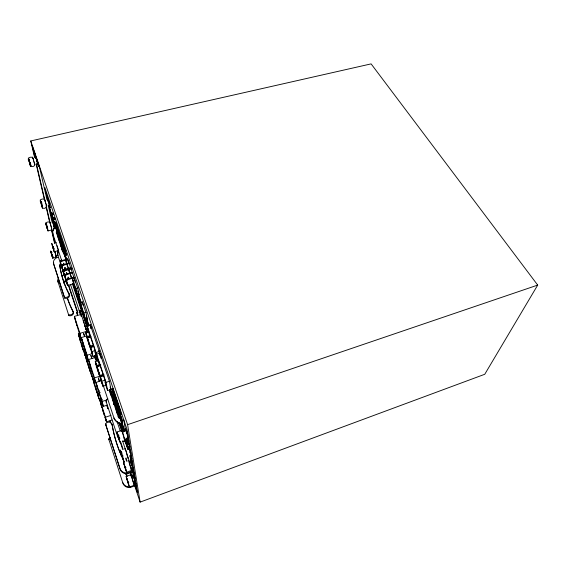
<?xml version="1.0" encoding="UTF-8"?>
<svg xmlns="http://www.w3.org/2000/svg" width="566" height="566" viewBox="0 0 566 566"><rect width="100%" height="100%" fill="white"/><g stroke="black" fill="none" stroke-linecap="round" stroke-linejoin="round"><path stroke-width="0.85" d="M33.571 160.419C34.448 154.914 25.399 157.129 29.149 161.522M120.339 414.807L112.691 392.408L111.962 388.785L119.391 410.492L120.339 414.807L121.145 414.538L120.204 410.223L112.783 388.524L113.221 391.17L112.429 391.431M31.187 165.541L30.5 165.704L30.309 164.678M34.285 162.994C37.264 166.588 29.199 168.491 30.132 163.963M121.145 414.538L120.848 413.987M119.32 439.011A10.613 9.466 -19.8 0 1 117.53 436.379L106.224 401.924L106.458 400.091L107.816 398.627M106.458 400.091L106.344 402.497L106.167 401.471M32.453 157.065L32.672 158.395M32.708 158.119L33.097 158.919M34.632 164.727L34.462 163.701M45.216 201.602C46.044 197.187 37.915 198.921 40.816 202.444M69.455 271.892L69.851 272.826M44.318 198.963L44.353 199.473M45.719 203.272C49.702 207.772 41.325 211.203 41.863 205.147M44.558 199.954L45.464 202.409M47.763 199.473C48.117 198.687 50.643 208.882 48.966 203.93M50.523 224.461C51.06 219.806 43.094 222.24 46.44 225.898M49.61 221.936L49.794 222.877M51.004 226.075L51.945 229.909L48.018 230.928L46.808 226.089M123.777 435.806L121.817 430.365L116.957 432.021L118.506 438.141M121.817 430.365L121.817 430.896M122.1 431.533L124.881 440.596L124.463 439.732M34.568 157.306L30.762 140.955L371.112 63.88L537.7 285.094L484.751 374.282L140.113 502.12L134.574 485.373M51.485 251.559L50.869 251.743L50.997 252.365M52.949 247.116L52.263 245.099L54.166 251.743L53.31 248.389M54.166 251.743L58.376 250.611L58.248 249.648M52.327 256.9L52.532 257.424L53.126 257.261M51.952 255.754L52.758 258.202L52.298 256.242M52.758 258.202L56.338 257.212L55.857 255.28M125.235 468.315L125.893 470.07L124.124 464.141L126.536 472.207L131.545 470.41L128.425 460.257L128.404 460.696M122.822 482.685A7.478 6.842 -28.5 0 0 129.925 486.831L135.069 484.956L135.189 485.685L130.06 487.552A7.464 6.827 -28.7 0 1 122.964 483.414L108.729 439.004A3.467 3.071 -22.7 0 1 110.172 437.631M135.706 478.603L135.175 478.794L131.602 468.054M127.69 480.661L129.19 486.279L126.126 476.459L130.937 474.725L133.951 484.546L133.449 483.59M105.545 423.998L120.049 468.754A7.74 7.025 -25.7 0 0 127.407 473.02L132.748 471.103L132.876 471.888L127.548 473.799A7.726 7.018 -25.9 0 1 120.204 469.547L105.545 423.998A3.587 3.148 -20.8 0 1 109.075 422.123A3.587 3.148 -20.8 0 1 112.04 424.238A153.138 137.694 9.6 0 0 124.499 462.118M122.426 457.42L123.303 459.854L122.44 456.274L123.218 455.998M122.589 458.092L121.237 453.607L122.008 453.338L121.761 452.439M121.831 455.602L122.603 455.326M125.631 439.067L127.973 447.586L125.461 440.461L126.734 440.015M125.97 441.982L127.251 441.544M126.069 442.534L127.343 442.088M119.313 437.652L118.506 437.928L119.292 440.518M119.376 440.497L119.695 441.176L119.108 438.459L119.921 438.176M118.181 436.881L117.884 435.848L118.69 435.572M119.292 436.082L118.478 436.358L116.957 432.021M140.113 502.12L127.605 424.67L537.7 285.094M122.61 431.95L121.534 428.384L122.801 427.953M121.973 429.7L123.239 429.261M122.107 430.45L123.367 430.018M119.681 423.474L120.516 425.972L120.416 425.406L121.676 424.981M130.937 474.725L130.909 475.107M105.276 416.696L106.019 420.255L104.929 416.901L105.043 417.439L106.472 421.833L111.969 419.986M126.126 476.459L127.675 480.951M106.472 421.833L105.502 417.199L110.964 415.366M119.9 412.31L120.714 412.034M119.391 410.492L120.204 410.223M101.781 401.924L101.661 401.344L103.253 406.416L107.321 405.072M99.892 400.155L101.852 407.626L99.439 398.577L101.003 398.061M97.791 393.71L98.583 397.382L97.529 394.148L97.649 394.707L99.029 398.938L101.342 398.181M102.404 399.292L101.123 399.709L101.25 400.289L98.909 392.924L100.182 392.514M103.253 406.416L102.213 401.443L107.066 399.844L107.016 399.278M105.686 384.845L107.611 390.582L110.929 389.507L109.408 381.258L99.892 353.149L96.574 354.182L97.939 360.995M112.224 389.337L113.023 389.075M99.029 398.938L97.996 394.148L99.531 393.646M99.651 390.894L98.378 391.304L98.505 391.898L95.987 382.411L101.668 380.585M111.962 388.849L112.754 388.587M107.611 390.582L106.019 382.347L109.408 381.258M102.927 386.238L105.998 385.248L105.014 380.154L98.35 360.266L95.279 361.228L96.354 366.435L102.927 386.238L100.465 376.822L103.564 375.831M101.908 381.159L105.014 380.154M92.598 377.763L94.572 385.248L92.152 376.206L93.694 375.711M104.179 374.947L100.168 376.256L100.005 375.442L103.104 374.459M94.197 378.696L94.062 378.095L95.604 383.019L94.508 377.89L100.083 376.107M103.762 375.244L99.793 376.51L99.064 372.916M86.697 354.167L85.176 354.634L86.301 359.672L87.603 363.669L85.622 356.177L91.904 376.899L90.822 371.961L92.357 371.473M100.203 365.806L97.126 366.775L99.071 374.275L95.725 362.856L96.857 366.266L96.694 365.473L99.772 364.504M96.446 366.365L100.84 365.013M93.149 356.771L96.163 355.837L95.095 350.566L88.749 331.634L85.749 332.532L86.888 337.916L93.149 356.771L90.68 347.382L93.715 346.449M90.907 368.438L91.041 369.039L88.515 359.573L95.59 357.365L95.053 355.575L97.005 361.61M92.053 351.507L95.095 350.566M86.874 335.893L81.362 337.555L82.565 342.946L83.895 347.015L81.822 339.161L88.303 360.5L87.143 355.222L92.725 353.488M95.498 354.387L97.72 361.03L96.008 352.491L99.319 351.458L90.263 324.707L87.015 325.676M93.468 346.434L90.15 347.453L89.364 343.732L90.418 346.916L93.772 345.883M83.619 350.184L84.928 355.582L83.789 350.524L85.466 350.007M90.418 346.916L90.242 346.074L93.277 345.14M90.518 336.904L87.504 337.817L89.456 345.31L86.188 334.152L87.263 337.4L90.595 336.388M86.959 337.775L91.076 336.529M87.263 337.4L87.093 336.579L90.1 335.666M78.794 335.348L80.782 342.833L78.356 333.834L86.938 331.266L87.369 332.468M82.678 301.954L80.28 302.654L81.723 309.475L85.162 319.719L87.546 319.012M76.778 325.181L76.919 325.811L74.394 316.394L81.242 314.378L87.228 332.645M80.924 316.175L81.589 315.977L79.94 310.295L79.282 310.486L79.7 312.22M79.282 310.486L80.068 312.849L80.726 312.658L80.025 310.557M85.162 319.719L83.747 312.963L86.166 312.255M77.648 296.223L80.896 307.26L78.992 301.904L80.146 301.572M79.537 303.772L80.69 303.433L80.556 302.782M78.2 299.223L76.87 295.813L78.016 295.48M78.992 301.904L78.455 299.973L79.608 299.64M131.517 476.791L131.991 477.853M76.87 295.813L75.787 292.035L76.934 291.709M76.325 293.959L77.478 293.634M74.811 277.963L72.462 278.621L73.969 285.589L77.266 295.402L79.601 294.73M73.396 283.559L75.54 291.292L74.096 287.302L75.236 286.976M77.266 295.402L75.787 288.497L78.158 287.818M66.045 280.786L67.602 285.512L73.502 283.842M74.096 287.302L73.509 285.236L74.648 284.91M67.602 285.512L66.448 279.215L67.007 279.052L67.255 279.88L74.004 277.772L67.616 258.853L68.337 262.192M67.255 279.88L67.05 279.257L67.566 278.897L73.969 277.107M64.503 276.116L67.262 284.288L66.286 280.007L67.213 279.675M61.673 275.607L64.623 274.786M65.911 280.191L64.878 274.475L72.37 272.395M72.582 273.003L65.083 275.09L65.246 275.798L64.722 275.274M71.896 268.751L64.333 271.057L64.022 270.039L63.463 270.194L63.576 271.807L63.378 271.199L64.291 270.852L64.085 270.244L63.526 270.399M71.38 268.008L64.574 269.89L64.135 270.449M62.904 271.277L64.432 275.918L63.109 270.385L63.258 269.586L63.817 269.43L64.022 270.039M71.45 268.213L64.064 270.244L63.817 269.43M63.625 270.902L63.109 270.385M62.479 265.383L62.274 264.782L61.722 264.93L62.522 265.588L69.363 263.494M62.564 270.067L61.722 264.93M61.574 265.73L62.083 266.246L61.92 265.539M63.866 269.635L70.729 267.527M60.562 261.641L60.442 262.327L60.392 260.926L67.637 258.952M60.59 261.527L67.128 259.744M62.274 264.782L69.158 262.893M58.213 257.318L56.692 257.735A6.53 4.974 -11.1 0 0 53.508 263.31L64.701 298.14A3.212 2.519 -12.6 0 0 68.26 297.666A3.212 2.519 -12.6 0 0 69.377 294.872L69.151 293.888A134.574 105.283 0 0 1 59.692 265.136A11.03 8.469 -10.6 0 1 60.824 262.829M65.939 250.441L64.757 250.759L65.493 254.113L66.668 253.794M52.553 257.403L53.119 257.028M50.905 251.962L51.499 251.806M55.949 223.464L54.562 223.825L55.171 226.499L56.013 229.011L57.392 228.65M55.319 223.74L56.013 223.563L56.706 225.707L56.013 225.884L55.39 224.037M54.697 224.221L56.013 223.563M55.319 226.06L57.484 225.509M46.907 227.532L47.148 228.31L47.799 228.14M41.806 202.451L41.127 202.621L40.236 199.982M41.934 203.909L41.261 204.078L40.908 202.975M42.309 204.121L41.622 204.291L41.042 202.196M42.429 205.564L41.757 205.734L42.386 207.489L42.238 206.604M30.437 165.222L31.13 165.06M28.753 159.994L28.625 159.442L29.319 159.279M61.729 260.296L61.892 261.004L61.538 259.964L61.991 260.601M37.632 163.553C38.446 164.381 35.12 153.966 36.266 158.989M28.3 158.034L29.411 161.388M30.5 165.704L30.118 164.756M30.762 166.616L29.899 164.069M128.185 437.992L125.907 430.167L126.211 431.964M114.021 395.181L113.603 394.53L114.261 398.16L117.233 406.954L115.853 400.891M114.183 395.839L113.844 395.301L114.41 398.443M131.107 455.672L128.928 448.187L129.02 449.093M46.377 206.321L45.952 204.121M46.716 207.354L46.179 206.024M66.569 281.606L57.732 255.075A9.162 6.948 -10.2 0 1 58.418 251.028M42.641 208.38L41.509 204.934M131.475 470.438L131.036 469.483M45.712 222.863L46.582 225.48M48.018 230.928L46.617 226.655M56.303 257.24L55.815 255.924M50.89 251.714L51.273 252.74M124.223 438.827L124.555 439.499L123.982 436.775M125.645 450.126L125.327 449.446L125.319 449.8M127.541 457.328L127.951 458.212L126.112 451.208M68.295 277.623L68.436 278.585M122.681 458.106L122.992 458.8L122.688 457.172M56.098 242.453L56.296 242.956M127.718 436.839L127.98 437.525M46.179 224.242L45.959 223.726L46.242 225.155M55.871 255.945L56.084 256.462L55.992 255.825M132.104 466.61C133.548 470.098 130.704 460.271 130.852 462.436M125.9 450.805L125.008 448.399L125.15 449.553M129.31 462.931L129.734 464.127M117.855 434.476L117.289 433.117L117.884 435.848M134.482 480.81C135.882 484.284 133.159 474.824 133.272 476.784M121.237 452.432L120.678 451.067L120.799 451.965M67.156 265.787L67.396 266.36L67.319 265.765M54.506 227.737L54.095 226.513M65.203 268.312L65.012 267.845L65.161 268.659M68.387 277.878L68.083 277L68.26 277.864M28.944 159.888L28.562 158.954L28.625 159.442M50.112 223.23L50.303 223.768M85.784 328.811L85.891 329.136M94.472 356.828L94.77 357.556L94.494 356.347M40.901 201.92L40.497 200.88L40.646 201.779M57.428 250.533L58.029 252.394M125.737 450.119L126.508 452.623M30.762 140.955L127.605 424.67M36.097 158.282L37.681 162.944M37.115 161.911L37.795 163.907M57.399 225.523L55.411 226.336L56.013 229.011M118.825 438.926L120.027 442.279L118.061 434.865M53.968 248.948L54.117 249.38M54.661 251.276L55.256 253.136M46.532 194.775L48.471 200.505A7.747 0.396 74 0 1 50.176 208.026L49.079 204.765M113.999 393.759L115.917 399.419M128.015 435.304L126.133 429.743A8.242 0.516 73 0 0 125.638 430.103M114.431 396.575L115.676 400.233M127.93 438.084L128.991 441.232M56.982 228.339L65.125 252.443M65.493 254.113L56.6 226.626L66.371 255.443L65.26 250.335L55.539 221.999L56.473 226.159M77.79 290.938L79.113 294.851L77.726 288.264L74.266 278.026L75.144 282.179M86.188 315.814L87.291 319.082L85.975 312.637L82.36 301.954L83.032 305.208M110.101 387.052L110.929 389.507M49.652 208.465L57.024 230.539M124.81 431.158L119.511 415.43L119.737 416.725M127.159 438.169L129.741 445.76M49.893 209.519L55.786 227.016L55.673 226.499M55.992 227.475L57.18 231.14M66.731 259.518L56.437 229.039M78.292 293.804L81.108 302.159M86.747 318.884L89.004 325.577M110.434 389.125L124.527 430.931M127.032 438.296L129.939 446.991M55.836 227.221L49.964 209.83L48.952 205.394M86.626 332.454L86.265 331.471L86.556 332.843M121.527 453.288L120.367 450.02L121.237 453.607M55.624 227.065L50.261 211.153L53.593 225.777M56.19 228.735L66.632 259.723M78.483 294.893L81.306 303.263M86.669 319.174L88.926 325.875M110.377 389.514L124.485 431.384M126.742 438.084L130.13 448.13L137.474 492.745L133.951 481.956M56.699 231.529L66.236 259.872M78.03 294.893L80.839 303.263M86.152 319.033L87.355 322.62M88.473 325.931L87.907 324.233L88.261 325.966M110.052 390.031L119.348 417.658M121.202 423.34L123.848 431.037M126.678 439.428L128.277 448.866M72.462 278.621L75.787 288.497M119.355 418.118L118.74 416.017M51.775 217.804L53.678 223.457A7.45 0.368 73.9 0 1 54.902 228.027M58.043 236.241L58.531 237.366L58.369 236.652M60.512 243.571L61.008 244.724L60.845 244.017M63.01 251L63.519 252.188L63.364 251.488M65.543 258.535L66.066 259.759L65.911 259.058M130.979 453.295L129.161 447.89A7.924 0.474 72.9 0 0 128.843 448.866M80.28 302.654L83.747 312.963M66.859 263.523L65.713 260.127L66.272 262.659M68.415 268.164L67.057 264.124L67.616 266.65M70.057 273.038L68.896 269.579L69.441 272.097M71.641 277.757L70.262 273.647L70.807 276.158M56.331 232.393L56.494 233.114A2.901 2.158 -9.7 0 1 57.251 231.452L57.088 230.73A2.908 2.158 -9.7 0 0 56.331 232.393L62.805 251.729M73.481 283.509L77.217 294.631M77.471 295.388L79.933 302.704L78.016 295.028M82.41 310.076L79.389 299.683L79.976 301.105L79.834 300.433M83.223 312.517L85.197 318.375M85.742 320.002L87.539 325.351M110.186 392.754L118.605 417.807M120.834 424.45L123.338 431.9M125.772 439.138L127.322 443.765L126.197 438.459M60.244 244.399L60.803 246.054M61.871 249.238L62.713 251.75M77.125 294.66L74.974 288.257L75.787 292.035M82.855 311.717L80.365 304.303L83.634 315.418L83.011 312.46M87.447 325.393L85.912 320.816L86.676 324.481L96.008 352.491M110.066 392.726L110.589 394.276M113.533 403.049L114.063 404.626M123.183 431.78L120.961 425.165L121.534 428.384M53.381 224.844L54.456 228.056M130.845 455.672L131.871 458.736M73.163 284.21L73.509 285.236M96.574 354.182L106.019 382.347M120.416 425.406L121.216 427.45L120.643 424.224M51.697 252.068L51.867 252.585M52.744 256.228L52.914 256.745M128.574 482.225L128.793 482.869M87.963 329.058L73.014 283.736M119.483 423.064L122.235 431.271M125.015 439.577L128.149 448.923M124.435 438.692L128.05 449.482M130.088 455.517L132.557 462.889M72.271 283.495L88.586 332.207M96.333 355.335L97.727 359.509M118.987 422.993L121.789 431.349M124.244 438.692L127.824 449.376M129.961 455.701L132.762 464.113M94.791 351.748L96.163 355.837M104.901 381.951L105.998 385.248M133.689 469.773L130.399 460.462L130.718 462.323M117.063 421.62L120.31 431.108M132.267 467.502L134.34 473.721M81.589 315.977L80.754 313.486L81.426 315.849M83.195 320.681L84.023 323.158M86.541 330.707L84.596 324.877L84.914 326.377M94.869 355.816L96.213 359.849L95.902 358.313M127.442 480.223L126.763 478.503L127.407 481.008M131.694 467.948L135.048 478.022M70.467 284.465L79.657 312.064M122.546 440.857L125.61 450.055M127.767 456.536L129.784 462.599M85.749 332.532L87.093 336.579M87.504 337.817L90.242 346.074M95.279 361.228L96.694 365.473M97.126 366.775L100.005 375.442M136.038 484.043L132.847 474.924L133.137 476.65M55.737 226.711A9.495 7.047 -9.5 0 0 52.688 233.348L61.694 260.671M99.057 372.881L100.168 376.256M120.289 418.295L122.221 424.153A11.051 9.735 -17.6 0 1 114.141 418.557L102.531 383.316M61.503 260.622L61.744 261.428M62.833 264.626L63.081 265.433M64.375 269.282L64.892 270.902M65.996 274.163L66.25 274.984M67.566 278.897L67.821 279.717M134.383 480.888L136.639 487.708M60.951 260.777L61.149 261.372M65.437 274.319L65.642 274.935M60.994 260.983L61.192 261.577M62.324 264.987L62.522 265.588M65.486 274.524L65.691 275.14M57.477 250.759L58.1 252.648M134.05 481.878L137.297 491.698M68.592 284.762L77.903 312.729M120.53 441.586L123.204 449.503M125.985 457.894L127.095 461.255M130.711 472.157L132.373 477.195M63.258 269.586L63.894 271.715M64.878 274.475L65.246 275.798M68.373 285.271L77.514 312.899M119.893 440.999L122.659 449.376M125.709 458.58L126.536 461.092M130.138 471.98L131.8 477.004M66.286 280.007L66.491 280.623M64.099 274.701L60.244 261.725M37.448 163.029L36.974 161.543M81.362 337.555L87.143 355.222M74.394 316.394L79.948 333.388L81.164 338.793L79.707 334.152L79.848 334.782M88.515 359.573L94.508 377.89M95.987 382.411L102.213 401.443M131.878 465.952L131.56 464.969M85.176 354.634L90.822 371.961M78.356 333.834L83.789 350.524M92.152 376.206L97.996 394.148M99.439 398.577L105.502 417.199M85.714 328.457L85.834 328.966M64.701 298.14L53.756 264.322A6.523 4.974 -11.1 0 1 53.678 262.765M67.481 298.225A130.59 103.946 -0.3 0 0 73.148 311.42L73.354 312.347A3.113 2.483 -13.4 0 1 72.278 315.099A3.113 2.483 -13.4 0 1 68.84 315.573L57.873 281.323A6.332 4.903 -11.8 0 1 58.631 277.779M132.211 478.503L133.208 481.907M121.442 452.842L121.839 454.265M125.737 467.311L125.97 468.054M68.323 277.602L68.493 278.217M65.309 268.645L64.899 267.456L65.083 268.326M67.029 273.817L66.618 272.614L66.795 273.477M63.866 264.322L63.463 263.14L63.647 264.018M122.221 457.003L120.763 452.114M46.221 224.214L47.799 230.015L47.148 228.31M54.718 251.283L55.793 254.891M53.162 248.58L53.664 249.988L53.466 248.955M127.633 481.758L128.546 484.213L127.909 481.708M57.598 250.731L58.107 252.365M51.471 253.377L50.671 250.936L51.315 253.568M52.27 256.886L51.732 255.047M129.876 452.177L130.046 452.715M129.975 464.87L130.873 468.287M85.841 329.228L85.919 329.603M33.224 159.131L33.826 161.289M121.839 454.081L122.603 456.642M50.452 224.072L50.763 225.247M124.987 467.905L123.48 462.005L126.593 472.178M29.064 160.1L30.295 164.416M29.651 163.263L29.998 164.536M51.407 253.052L51.69 254.099M66.809 263.827L66.335 262.426L66.378 262.971M68.458 278.019L68.613 278.606M67.142 274.107L66.746 273.222M65.274 268.447L65.423 269.034M63.986 264.711L63.611 263.586L63.824 264.739M94.84 355.795L95.746 358.809M94.366 355.788L94.904 357.585M94.381 356.743L94.826 358.228M80.393 312.397L80.499 312.765L79.94 310.295M80.068 312.849L80.705 315.149M118.803 437.419L119.108 438.459M85.912 329.094L86.096 329.752M36.889 161.246L36.479 159.81M122.15 455.276L122.44 456.274M53.855 225.735L52.935 221.929L54.732 227.935M110.703 422.943L110.016 420.906L110.377 422.392M45.45 202.204L45.768 203.3M57.173 245.679L57.499 246.783M50.756 225.07L51.357 227.164M30.083 162.23L30.338 163.1M41.353 203.222L42.245 206.413M29.68 163.517L28.774 160.263M41.212 204.05L41.53 205.133M53.261 247.915L51.761 243.345L52.992 248.276M52.107 254.141L52.327 254.884M51.683 253.964L52.228 255.853M51.464 254.226L51.739 255.174M131.397 464.431L130.994 463.002M126.819 453.642L127.541 456.281M130.979 463.313L131.298 464.417M71.62 278.231L70.955 276.463M68.408 268.666L67.757 266.947M46.327 225.622L46.667 226.711L47.325 226.541L47.098 225.728M51.909 254.849L52.454 256.695M51.52 254.297L50.975 252.457M29.701 162.244L30.019 163.369M55.475 253.886L56.02 255.733M53.246 246.543L53.423 247.165M53.133 247.759L53.565 248.99M33.868 161.275L34.179 162.392M85.94 329.306L86.046 329.73M57.902 231.515C57.357 229.074 58.482 233.751 58.1 231.862M68.521 278.996L68.26 277.991M65.21 268.949L65.373 269.458M53.947 248.219L54.095 248.785M41.7 203.06L41.325 201.609M40.639 201.977L41.021 203.229M57.796 247.858L58.05 248.842M34.073 162.166L34.455 163.44M57.428 251.219L57.605 251.877M48.237 201.425L47.869 199.982M66.972 274.199L66.703 273.201M66.802 273.611L66.922 274.093M65.09 268.461L65.26 269.048M51.591 252.203L51.725 252.754M131.05 475.765L131.284 476.692M51.428 227.638L51.725 228.997M68.84 315.573L68.62 314.646A3.113 2.483 -13.3 0 0 72.066 314.18A3.113 2.483 -13.3 0 0 73.148 311.42M59.692 265.136L59.932 266.147A134.347 105.212 -0.1 0 0 65.684 287.047M36.174 164.197L44.58 200.343M46.186 207.234L49.787 222.728M51.393 229.612L54.598 243.387M34.689 152.919L36.04 158.749M52.688 233.348L52.857 234.062A9.481 7.047 -9.5 0 1 52.886 231.699M57.732 255.075L57.888 255.747A9.155 6.948 -10.2 0 1 58.065 252.839M34.908 157.412L32.106 145.356L39.45 166.871L46.971 199.727M36.309 163.44L44.905 200.47M46.306 206.498L50.141 222.983M51.711 229.754L54.824 243.139M61.772 266.338L62.762 270.675M37.349 160.702L38.679 166.51A7.938 0.403 74.2 0 1 37.505 163.609M60.392 260.926L60.76 262.242M60.442 262.327L61.446 266.671M48.06 201.482L44.898 187.608L127.088 429.672L129.954 447.083M63.378 271.199L64.566 276.123M48.336 205.72L52.256 222.834M53.43 227.971L53.82 229.683M66.448 279.215L66.809 280.538M77.393 327.261L77.252 326.624L79.374 333.324L79.233 332.695M49.044 203.031L49.631 205.614M54.216 225.813L54.577 227.419M74.839 317.972L75.794 322.181M58.942 240.225L56.749 231.848M79.778 333.077L80.712 337.216M52.433 256.787L52.525 257.183M61.701 246.543L63.533 253.37M61.397 247.533L59.211 239.142M46.638 223.895L46.737 224.355M65.302 257.82L65.649 259.391M64.97 256.822L64.22 254.049M88.975 361.193L89.853 365.204M68.967 270.682L69.335 272.359M91.55 370.596L91.416 369.994L93.68 377.126L93.553 376.524M74.302 285.115L74.797 287.422M74.288 286.099L72.717 279.554M75.193 290.252L75.384 291.136M96.453 384.052L97.288 387.951M76.566 291.575L77.309 294.624M77.393 295.466L78.455 299.973M77.846 298.169L78.03 299.046M75.731 288.49L76.636 292.721L76.191 291.412L76.403 292.403M75.908 290.91L76.063 291.653M94.296 377.465L95.145 381.399M108.729 439.004L108.898 439.796A3.46 3.071 -22.9 0 1 109.28 439.258M80.535 306.192L80.726 307.062M98.909 392.924L99.036 393.512M83.273 314.335L83.45 315.198M80.542 303.595L82.749 312.354L84.546 317.066L83.683 312.927M86.039 322.592L86.216 323.455M92.69 355.108L90.68 347.382M101.986 400.961L102.779 404.775M86.421 319.988L87.85 325.422M88.749 331.634L89.386 334.704M87.645 327.7L87.78 328.344M87.044 325.584L88.338 332.072M87.277 322.365L88.063 326.044M95.59 357.365L96.178 360.252M90.263 324.707L91.069 328.705M100.465 376.822L102.46 384.547M106.281 400.544L106.394 401.117M106.182 401.004L106.295 401.577M90.857 326.681L91.168 328.245M90.61 325.945L91.084 328.301M98.35 360.266L99.092 363.988M107.391 398.924L107.505 399.504M112.04 424.238L112.202 425.087A152.848 137.531 9.7 0 0 120.077 452.864M98.909 350.474L99.566 353.87M100.5 355.179L101.151 358.554M100.239 354.408L100.734 356.941M99.892 353.149L100.55 356.559M99.319 351.458L99.984 354.882M99.17 351.245L99.998 355.49M114.141 418.557L114.028 417.963A11.065 9.742 -17.5 0 0 122.122 423.566L122.277 424.259M117.53 436.379L117.424 435.834A10.627 9.481 -19.7 0 0 119.214 438.466M79.636 311.951L80.485 314.583M111.021 393.08L111.134 393.688L110.37 391.785L111.014 395.202M114.233 404.803L113.61 401.421L114.396 403.381L114.282 402.78M113.929 403.891L112.125 396.356M127.407 473.02L127.548 473.799M129.925 486.831L130.06 487.552M117.509 414.545L116.907 411.22L117.707 413.23L117.601 412.635M117.049 412.791L115.407 406.112M118.287 410.3L117.579 406.317L121.817 418.706L122.589 423.17L118.16 410.053L117.353 405.497M120.777 426.141L120.912 426.898M116.398 402.851L116.95 405.963M120.134 417.63L120.218 418.083M119.596 415.755L119.808 416.937M118.52 410.145L121.669 419.753L118.287 408.914L121.485 418.783M123.614 431.936L122.129 426.092M125.341 441.919L125.199 441.268A10.627 9.481 -19.7 0 1 123.501 440.942M121.683 418.444L122.362 422.356M125.334 439.718L125.461 440.461M127.52 446.234L127.647 446.963M126.367 431.143L126.777 433.598M129.373 449.171L129.628 450.678M130.067 456.076L131.05 461.927M132.062 467.94L132.437 470.176M132.706 471.782L133.477 476.388M134.347 481.567L134.765 484.057M123.777 419.908L125.489 430.146M79.983 310.401L80.047 310.791M62.96 251.537A90.15 66.887 -16.6 0 0 62.126 249.882L61.97 249.167A90.263 66.93 -16.5 0 1 64.927 255.974A18.522 14.03 -11.8 0 1 65.939 259.744M63.222 252.096A90.15 66.887 -16.6 0 1 65.083 256.681A18.501 14.023 -11.9 0 1 65.267 257.077M65.43 257.48A18.501 14.023 -11.9 0 1 65.989 259.582M53.289 230.532A9.481 7.047 -9.5 0 1 53.586 229.959M109.62 389.479A101.887 83.747 -26.1 0 1 110.816 394.82L109.641 389.62A102.021 83.825 -26.1 0 1 110.703 394.212M119.15 418.048A3.382 2.979 -18.1 0 1 118.315 417.156L118.209 416.562A3.389 2.986 -18.1 0 0 120.225 417.949M125.291 441.813A10.613 9.466 -19.8 0 1 122.787 441.218M58.291 252.259A9.155 6.948 -10.2 0 1 58.567 251.7M69.151 293.888A3.212 2.526 -12.5 0 1 68.026 296.683A3.212 2.526 -12.5 0 1 64.467 297.157M124.265 462.153A152.848 137.531 9.7 0 1 123.147 459.847M121.732 456.755A152.848 137.531 9.7 0 1 120.395 453.642M105.729 424.84A3.58 3.148 -20.9 0 1 106.125 424.295M111.12 423.587A3.58 3.148 -20.9 0 1 111.594 424.012M111.962 424.514A3.58 3.148 -20.9 0 1 112.202 425.087M69.377 294.872A134.347 105.212 -0.1 0 1 66.017 287.839M59.932 266.147A11.009 8.469 -10.6 0 1 60.817 264.216M127.102 476.211A147.981 134.8 10 0 1 125.645 473.211M126.869 476.204A147.712 134.644 10 0 1 125.786 473.954M63.873 283.113A10.697 8.356 -11.3 0 1 65.783 279.788M64.22 283.665A10.676 8.349 -11.4 0 1 66.314 280.411M73.354 312.347A130.378 103.875 -0.3 0 1 67.439 298.381M58.1 282.271A6.325 4.903 -11.8 0 1 58.029 280.736M90.885 355.363L91.812 358.476L90.885 355.363M98.364 378.017L99.319 381.194L98.364 378.017M106.917 405.433L107.88 408.652L106.917 405.433M52.051 214.061L52.546 215.809L52.051 214.061M52.794 212.95L53.303 214.74L52.815 212.993M53.367 217.952L53.862 219.707L53.367 217.952M53.749 217.203L54.251 218.985L53.749 217.203M54.421 217.747L54.93 219.551L54.421 217.747M54.69 221.879L55.185 223.634L54.69 221.879M76.757 312.538L77.627 315.51L76.757 312.538M83.704 333.572L84.589 336.6L83.704 333.572M85.643 320.023L83.117 312.496L86.407 323.695L85.643 320.023M86.308 354.196L84.249 347.899L86.442 354.818L86.308 354.196M83.046 349.618L81.108 343.661L83.181 350.205L83.046 349.618M89.966 370.744L87.949 364.561L90.093 371.324L89.966 370.744M97.027 392.606L94.947 386.21L97.147 393.165L97.027 392.606M104.406 415.303L102.248 408.666L104.526 415.847L104.406 415.303"/></g></svg>
